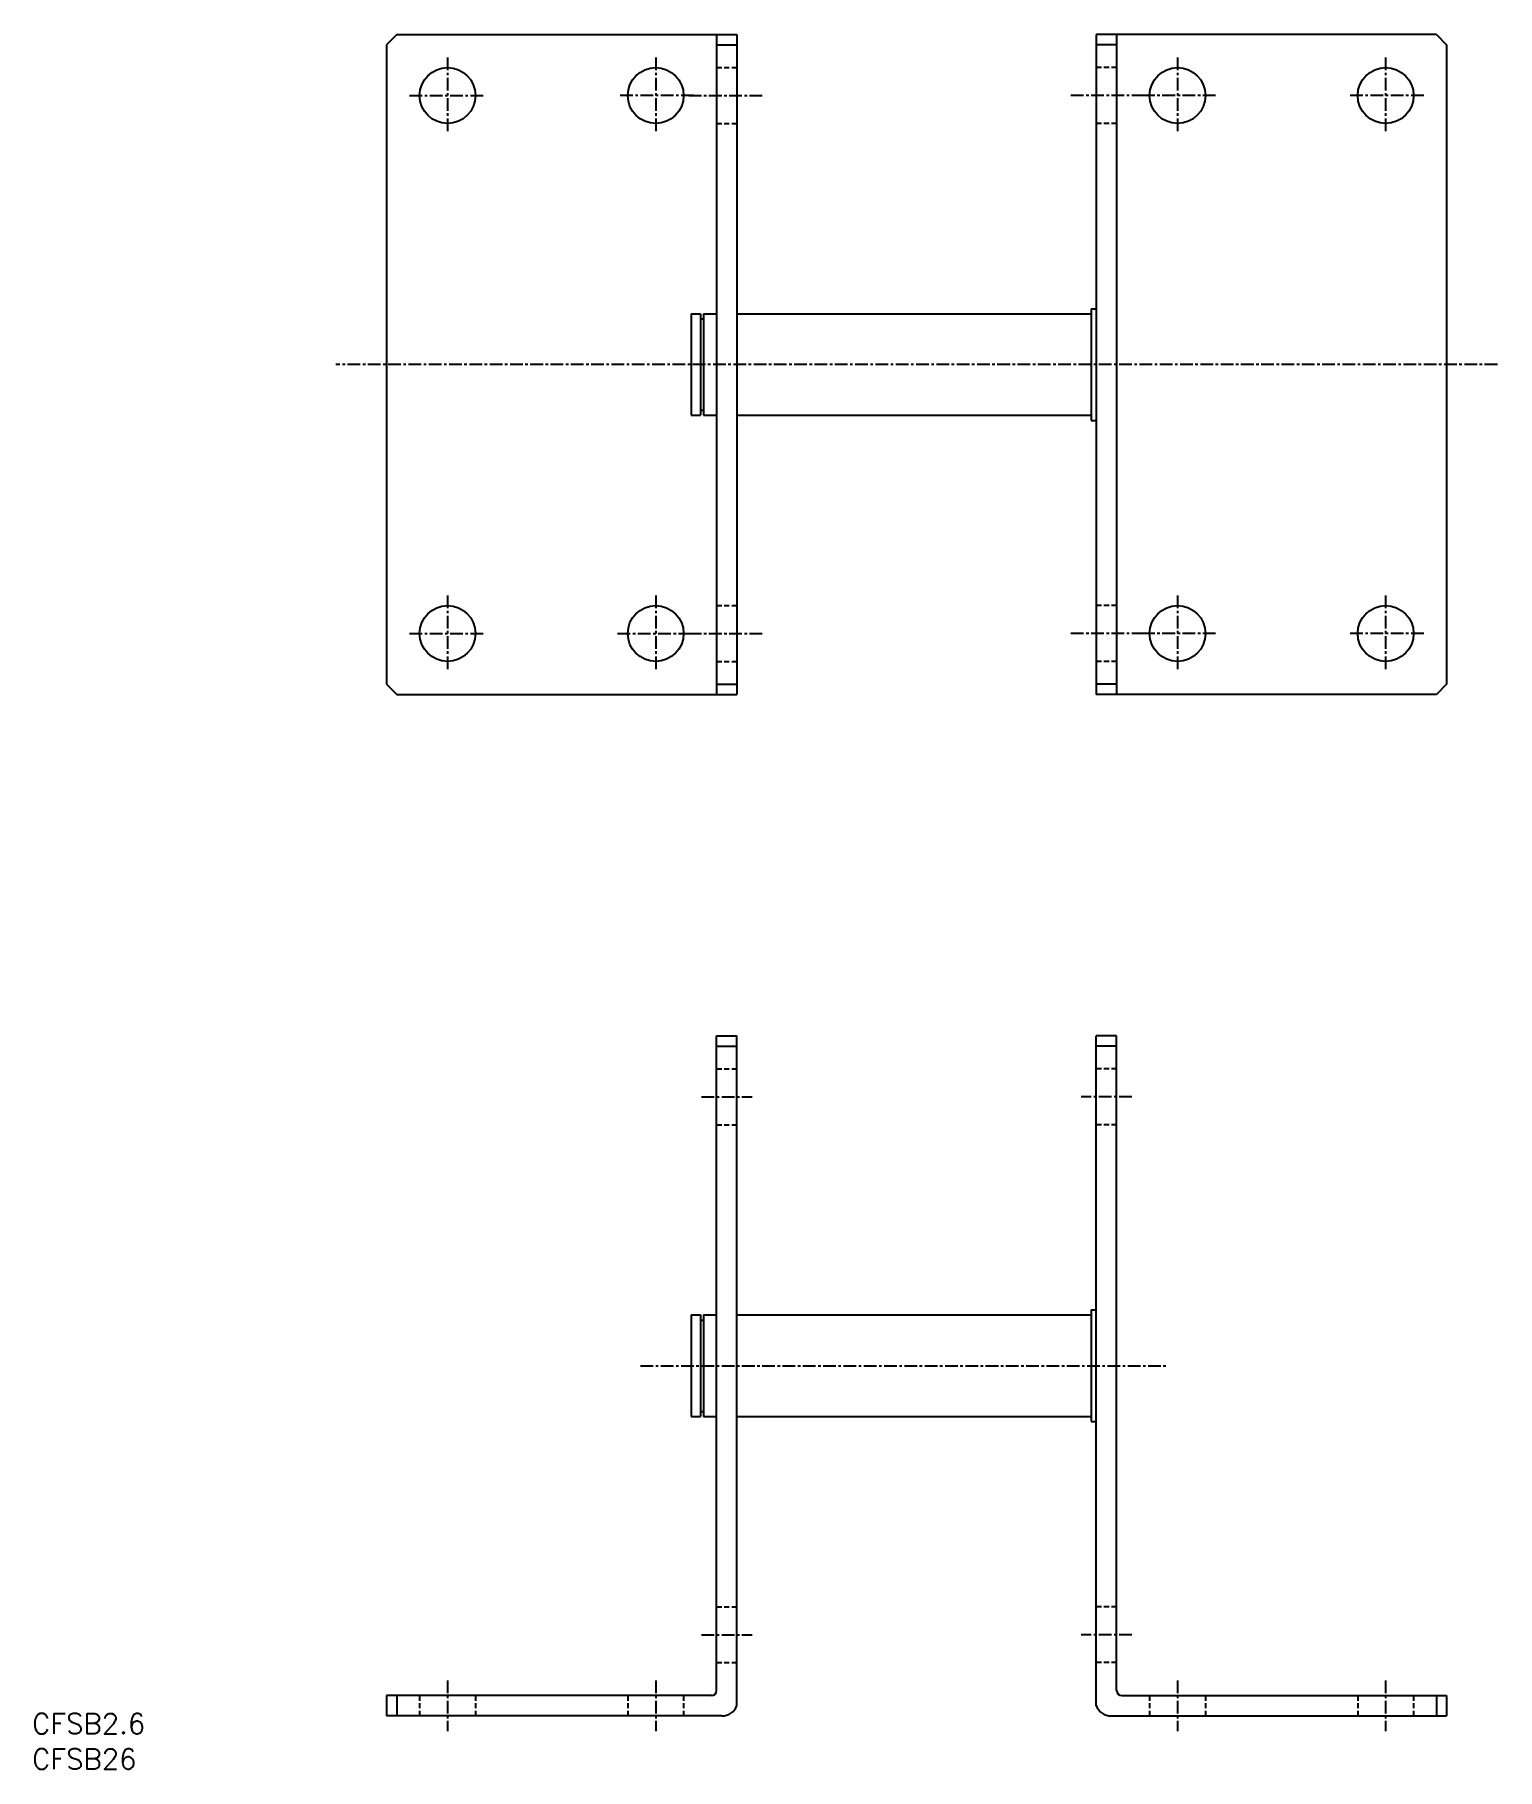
# Model space of a CAD drawing. Extents: x 60 to 205, y 58 to 229.
import ezdxf

# ---------------------------------------------------------------- set-up
doc = ezdxf.new("R2010")
doc.units = 0
doc.header["$MEASUREMENT"] = 0
doc.linetypes.add('CENTER', pattern=[2, 1.25, -0.25, 0.25, -0.25])
doc.linetypes.add('DASHED', pattern=[0.75, 0.5, -0.25])
doc.layers.get('0').update_dxf_attribs({"linetype": 'CONTINUOUS'})
doc.layers.add('CENTER', color=1, linetype='CENTER')
doc.styles.get("Standard").update_dxf_attribs({"font": 'txt.shx', "bigfont": 'extfont.shx'})

msp = doc.modelspace()

# ---------------------------------------------------------------- linework, layer by layer
at = {"color": 7, "linetype": 'Continuous'}
for p, q in [((96.14, 229.39), (95.14, 228.39)), ((96.14, 229.39), (129.64, 229.39)), ((127.64, 229.39), (127.64, 164.39)), ((129.64, 229.39), (129.64, 164.39)), ((165.04, 229.39), (165.04, 164.39)), ((198.54, 229.39), (165.04, 229.39)), ((167.04, 229.39), (167.04, 164.39)), ((198.54, 229.39), (199.54, 228.39)), ((95.14, 228.39), (95.14, 165.39)), ((127.64, 228.39), (129.64, 228.39)), ((167.04, 228.39), (165.04, 228.39)), ((199.54, 228.39), (199.54, 165.39)), ((125.14, 201.89), (126.04, 201.89)), ((125.14, 201.89), (125.14, 191.89)), ((126.04, 201.89), (126.04, 191.89)), ((126.34, 201.89), (126.34, 191.89)), ((126.34, 201.89), (127.64, 201.89)), ((129.64, 201.89), (164.54, 201.89)), ((164.54, 202.39), (164.54, 191.39)), ((164.54, 202.39), (165.04, 202.39)), ((126.04, 201.39), (126.34, 201.39)), ((125.14, 191.89), (126.04, 191.89)), ((126.04, 192.39), (126.34, 192.39)), ((126.34, 191.89), (127.64, 191.89)), ((129.64, 191.89), (164.54, 191.89)), ((164.54, 191.39), (165.04, 191.39)), ((95.14, 165.39), (96.14, 164.39)), ((96.14, 164.39), (129.64, 164.39)), ((127.64, 165.39), (129.64, 165.39)), ((167.04, 165.39), (165.04, 165.39)), ((198.54, 164.39), (165.04, 164.39)), ((199.54, 165.39), (198.54, 164.39)), ((127.64, 130.75), (129.64, 130.75)), ((127.64, 66.25), (127.64, 130.75)), ((129.64, 64.75), (129.64, 130.75)), ((167.04, 130.75), (165.04, 130.75)), ((165.04, 64.75), (165.04, 130.75)), ((167.04, 66.25), (167.04, 130.75)), ((127.64, 129.75), (129.64, 129.75)), ((167.04, 129.75), (165.04, 129.75)), ((125.14, 103.25), (125.14, 93.25)), ((125.14, 103.25), (126.04, 103.25)), ((126.04, 103.25), (126.04, 93.25)), ((126.04, 102.75), (126.34, 102.75)), ((126.34, 103.25), (127.64, 103.25)), ((126.34, 103.25), (126.34, 93.25)), ((129.64, 103.25), (164.54, 103.25)), ((164.54, 103.75), (165.04, 103.75)), ((164.54, 103.75), (164.54, 92.75)), ((125.14, 93.25), (126.04, 93.25)), ((126.04, 93.75), (126.34, 93.75)), ((126.34, 93.25), (127.64, 93.25)), ((129.64, 93.25), (164.54, 93.25)), ((164.54, 92.75), (165.04, 92.75)), ((127.14, 65.75), (95.14, 65.75)), ((95.14, 65.75), (95.14, 63.75)), ((96.14, 65.75), (96.14, 63.75)), ((167.54, 65.75), (199.54, 65.75)), ((198.54, 65.75), (198.54, 63.75)), ((199.54, 65.75), (199.54, 63.75)), ((128.14, 63.75), (95.14, 63.75)), ((166.54, 63.75), (199.54, 63.75))]:
    msp.add_line(p, q, dxfattribs=at)
at = {"color": 3, "linetype": 'DASHED'}
for p, q in [((127.64, 226.14), (129.64, 226.14)), ((167.04, 226.14), (165.04, 226.14)), ((127.64, 220.64), (129.64, 220.64)), ((167.04, 220.64), (165.04, 220.64)), ((127.64, 173.14), (129.64, 173.14)), ((167.04, 173.14), (165.04, 173.14)), ((127.64, 167.64), (129.64, 167.64)), ((167.04, 167.64), (165.04, 167.64))]:
    msp.add_line(p, q, dxfattribs=at)
at = {"color": 7, "linetype": 'Continuous'}
for centre in [(101.14, 223.39), (121.64, 223.39), (173.04, 223.39), (193.54, 223.39), (101.14, 170.39), (121.64, 170.39), (173.04, 170.39), (193.54, 170.39)]:
    msp.add_circle(centre, 2.75, dxfattribs=at)
for centre, radius, start, end in [((127.14, 66.25), 0.5, 270, 0), ((167.54, 66.25), 0.5, 180, 270), ((128.2, 65.29), 1.53, 267.6884, 339.6917), ((166.47, 65.29), 1.53, 200.3083, 272.3116)]:
    msp.add_arc(centre, radius, start, end, dxfattribs=at)
at = {"layer": 'CENTER', "color": 1, "linetype": 'CENTER'}
for p, q in [((101.14, 227.14), (101.14, 219.64)), ((121.64, 227.14), (121.64, 219.64)), ((173.04, 227.14), (173.04, 219.64)), ((193.54, 227.14), (193.54, 219.64)), ((97.39, 223.39), (104.89, 223.39)), ((125.39, 223.39), (117.89, 223.39)), ((124.89, 223.39), (132.39, 223.39)), ((169.79, 223.39), (162.29, 223.39)), ((176.79, 223.39), (169.29, 223.39)), ((197.29, 223.39), (189.79, 223.39)), ((204.54, 196.89), (90.14, 196.89)), ((101.14, 174.14), (101.14, 166.64)), ((121.64, 174.14), (121.64, 166.64)), ((173.04, 174.14), (173.04, 166.64)), ((193.54, 174.14), (193.54, 166.64)), ((97.39, 170.39), (104.89, 170.39)), ((117.89, 170.39), (125.39, 170.39)), ((124.89, 170.39), (132.39, 170.39)), ((169.79, 170.39), (162.29, 170.39)), ((176.79, 170.39), (169.29, 170.39)), ((197.29, 170.39), (189.79, 170.39)), ((126.14, 124.75), (131.14, 124.75)), ((168.54, 124.75), (163.54, 124.75)), ((120.14, 98.25), (172.04, 98.25)), ((126.14, 71.75), (131.14, 71.75)), ((168.54, 71.75), (163.54, 71.75)), ((101.14, 67.25), (101.14, 62.25)), ((121.64, 67.25), (121.64, 62.25)), ((173.04, 67.25), (173.04, 62.25)), ((193.54, 67.25), (193.54, 62.25))]:
    msp.add_line(p, q, dxfattribs=at)
at = {"layer": 'CENTER', "color": 3, "linetype": 'DASHED'}
for p, q in [((127.64, 127.5), (129.64, 127.5)), ((167.04, 127.5), (165.04, 127.5)), ((127.64, 122), (129.64, 122)), ((167.04, 122), (165.04, 122)), ((127.64, 74.5), (129.64, 74.5)), ((167.04, 74.5), (165.04, 74.5)), ((127.64, 69), (129.64, 69)), ((167.04, 69), (165.04, 69)), ((98.39, 65.75), (98.39, 63.75)), ((103.89, 65.75), (103.89, 63.75)), ((118.89, 65.75), (118.89, 63.75)), ((124.39, 65.75), (124.39, 63.75)), ((170.29, 65.75), (170.29, 63.75)), ((175.79, 65.75), (175.79, 63.75)), ((190.79, 65.75), (190.79, 63.75)), ((196.29, 65.75), (196.29, 63.75))]:
    msp.add_line(p, q, dxfattribs=at)

# ---------------------------------------------------------------- texts
for s, p in [('CFSB2.6', (60.22, 61.98)), ('CFSB26', (60.22, 58.49))]:
    msp.add_text(s, height=2).set_placement(p)

doc.saveas('drawing.dxf')
